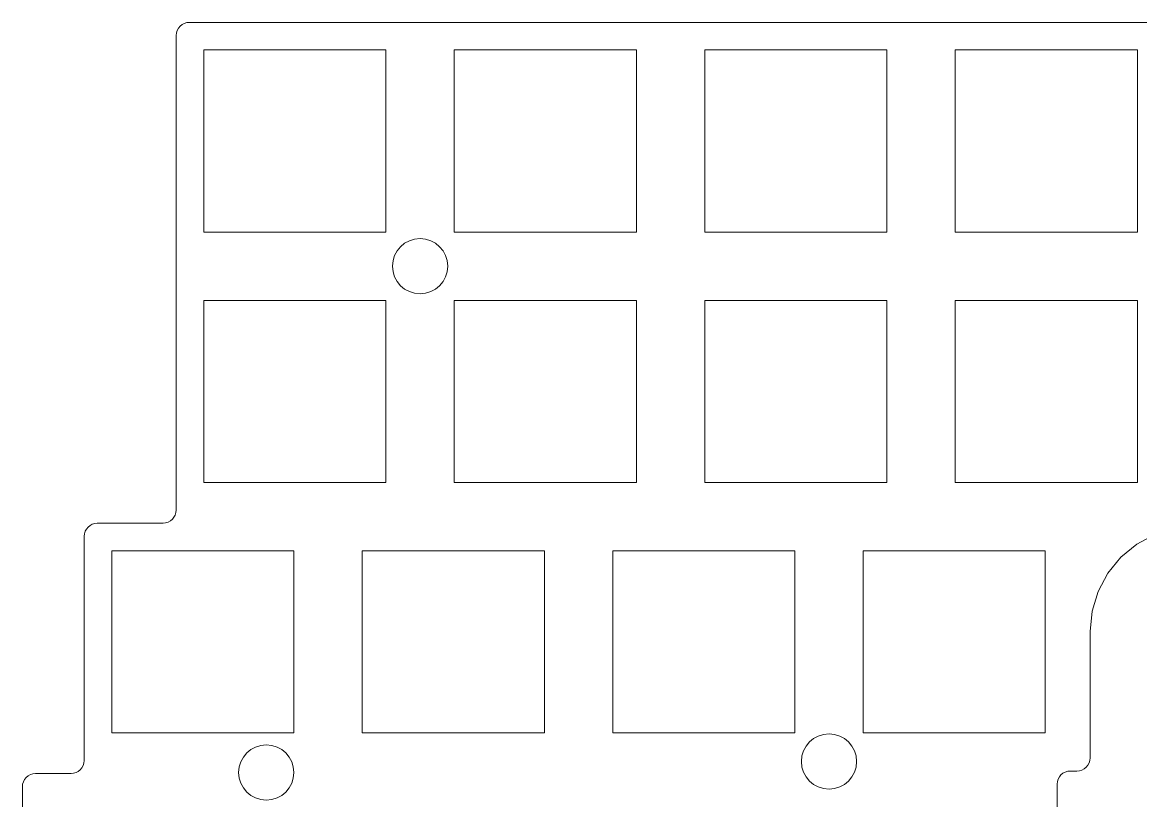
# Model space of a CAD drawing. Header units: millimetres. Extents: x -14 to 204, y 14 to 146.
# Drawn here: x -14.2 to 70.8, y 87.1 to 146.3 of the extents above; entities that cross this region are included whole.
import ezdxf

# ---------------------------------------------------------------- set-up
doc = ezdxf.new("R2010")
doc.units = ezdxf.units.MM
doc.header["$MEASUREMENT"] = 0
doc.layers.add('Layer 1', color=7, linetype='Continuous', lineweight=0)

# ---------------------------------------------------------------- blocks, each defined once
blk = doc.blocks.new('Block_15')
at = {"layer": 'Layer 1', "color": 1, "lineweight": 9, "true_color": 0xff0000}
blk.add_open_spline([(16.075, 125.666), (17.234, 125.666), (18.174, 126.605), (18.174, 127.764), (18.174, 127.764), (18.174, 127.764), (18.174, 127.764), (18.174, 127.764), (18.174, 127.764), (18.174, 127.764), (18.174, 127.764), (18.174, 127.764), (18.174, 127.764), (18.174, 127.764), (18.174, 127.764), (18.174, 127.764), (18.174, 127.764), (18.174, 127.764), (18.174, 127.764), (18.174, 127.764), (18.174, 127.764), (18.174, 127.764), (18.174, 127.764), (18.174, 127.764), (18.174, 127.764), (18.174, 127.764), (18.174, 127.764), (18.174, 127.764), (18.174, 127.764), (18.174, 127.764), (18.174, 127.764), (18.174, 127.764), (18.174, 127.764), (18.174, 127.764), (18.174, 127.764), (18.174, 127.764), (18.174, 127.764), (18.174, 127.764), (18.174, 127.764), (18.174, 127.764), (18.174, 127.764), (18.174, 127.764), (18.174, 127.764), (18.174, 127.764), (18.174, 127.764), (18.174, 127.764), (18.174, 127.764), (18.174, 127.764), (18.174, 127.764), (18.174, 128.923), (17.234, 129.862), (16.075, 129.862), (16.075, 129.862), (16.075, 129.862), (16.075, 129.862), (16.075, 129.862), (16.075, 129.862), (16.075, 129.862), (16.075, 129.862), (16.075, 129.862), (16.075, 129.862), (16.075, 129.862), (16.075, 129.862), (16.075, 129.862), (16.075, 129.862), (16.075, 129.862), (16.075, 129.862), (16.075, 129.862), (16.075, 129.862), (16.075, 129.862), (16.075, 129.862), (16.075, 129.862), (16.075, 129.862), (16.075, 129.862), (16.075, 129.862), (16.075, 129.862), (16.075, 129.862), (16.075, 129.862), (16.075, 129.862), (16.075, 129.862), (16.075, 129.862), (16.075, 129.862), (16.075, 129.862), (16.075, 129.862), (16.075, 129.862), (16.075, 129.862), (16.075, 129.862), (16.075, 129.862), (16.075, 129.862), (16.075, 129.862), (16.075, 129.862), (16.075, 129.862), (16.075, 129.862), (16.075, 129.862), (16.075, 129.862), (16.075, 129.862), (16.075, 129.862), (14.916, 129.862), (13.976, 128.923), (13.976, 127.764), (13.976, 127.764), (13.976, 127.764), (13.976, 127.764), (13.976, 127.764), (13.976, 127.764), (13.976, 127.764), (13.976, 127.764), (13.976, 127.764), (13.976, 127.764), (13.976, 127.764), (13.976, 127.764), (13.976, 127.764), (13.976, 127.764), (13.976, 127.764), (13.976, 127.764), (13.976, 127.764), (13.976, 127.764), (13.976, 127.764), (13.976, 127.764), (13.976, 127.764), (13.976, 127.764), (13.976, 127.764), (13.976, 127.764), (13.976, 127.764), (13.976, 127.764), (13.976, 127.764), (13.976, 127.764), (13.976, 127.764), (13.976, 127.764), (13.976, 127.764), (13.976, 127.764), (13.976, 127.764), (13.976, 127.764), (13.976, 127.764), (13.976, 127.764), (13.976, 127.764), (13.976, 127.764), (13.976, 127.764), (13.976, 127.764), (13.976, 127.764), (13.976, 127.764), (13.976, 127.764), (13.976, 127.764), (13.976, 127.764), (13.976, 127.764), (13.976, 126.605), (14.916, 125.666), (16.075, 125.666), (16.075, 125.666), (16.075, 125.666), (16.075, 125.666), (16.075, 125.666), (16.075, 125.666), (16.075, 125.666), (16.075, 125.666), (16.075, 125.666), (16.075, 125.666), (16.075, 125.666), (16.075, 125.666), (16.075, 125.666), (16.075, 125.666), (16.075, 125.666), (16.075, 125.666), (16.075, 125.666), (16.075, 125.666), (16.075, 125.666), (16.075, 125.666), (16.075, 125.666), (16.075, 125.666), (16.075, 125.666), (16.075, 125.666), (16.075, 125.666), (16.075, 125.666), (16.075, 125.666), (16.075, 125.666), (16.075, 125.666), (16.075, 125.666), (16.075, 125.666), (16.075, 125.666), (16.075, 125.666), (16.075, 125.666), (16.075, 125.666), (16.075, 125.666), (16.075, 125.666), (16.075, 125.666), (16.075, 125.666), (16.075, 125.666), (16.075, 125.666), (16.075, 125.666), (16.075, 125.666), (16.075, 125.666), (16.075, 125.666), (16.075, 125.666), (16.075, 125.666), (16.075, 125.666), (16.075, 125.666), (16.075, 125.666), (16.075, 125.666), (16.075, 125.666), (16.075, 125.666), (16.075, 125.666), (16.075, 125.666), (16.075, 125.666), (16.075, 125.666), (16.075, 125.666), (16.075, 125.666), (16.075, 125.666), (16.075, 125.666), (16.075, 125.666), (16.075, 125.666), (16.075, 125.666), (16.075, 125.666), (16.075, 125.666), (16.075, 125.666), (16.075, 125.666), (16.075, 125.666), (16.075, 125.666), (16.075, 125.666), (16.075, 125.666), (16.075, 125.666), (16.075, 125.666), (16.075, 125.666), (16.075, 125.666), (16.075, 125.666), (16.075, 125.666), (16.075, 125.666), (16.075, 125.666), (16.075, 125.666), (16.075, 125.666), (16.075, 125.666), (16.075, 125.666), (16.075, 125.666), (16.075, 125.666), (16.075, 125.666), (16.075, 125.666), (16.075, 125.666), (16.075, 125.666), (16.075, 125.666), (16.075, 125.666), (16.075, 125.666), (16.075, 125.666), (16.075, 125.666), (16.075, 125.666), (16.075, 125.666)], degree=3, knots=[0, 0, 0, 0, 1, 1, 1, 2, 2, 2, 3, 3, 3, 4, 4, 4, 5, 5, 5, 6, 6, 6, 7, 7, 7, 8, 8, 8, 9, 9, 9, 10, 10, 10, 11, 11, 11, 12, 12, 12, 13, 13, 13, 14, 14, 14, 15, 15, 15, 16, 16, 16, 17, 17, 17, 18, 18, 18, 19, 19, 19, 20, 20, 20, 21, 21, 21, 22, 22, 22, 23, 23, 23, 24, 24, 24, 25, 25, 25, 26, 26, 26, 27, 27, 27, 28, 28, 28, 29, 29, 29, 30, 30, 30, 31, 31, 31, 32, 32, 32, 33, 33, 33, 34, 34, 34, 35, 35, 35, 36, 36, 36, 37, 37, 37, 38, 38, 38, 39, 39, 39, 40, 40, 40, 41, 41, 41, 42, 42, 42, 43, 43, 43, 44, 44, 44, 45, 45, 45, 46, 46, 46, 47, 47, 47, 48, 48, 48, 49, 49, 49, 50, 50, 50, 51, 51, 51, 52, 52, 52, 53, 53, 53, 54, 54, 54, 55, 55, 55, 56, 56, 56, 57, 57, 57, 58, 58, 58, 59, 59, 59, 60, 60, 60, 61, 61, 61, 62, 62, 62, 63, 63, 63, 64, 64, 64, 65, 65, 65, 66, 66, 66, 67, 67, 67, 68, 68, 68, 69, 69, 69, 70, 70, 70, 71, 71, 71, 72, 72, 72, 73, 73, 73, 74, 74, 74, 75, 75, 75, 76, 76, 76, 77, 77, 77, 78, 78, 78, 79, 79, 79, 80, 80, 80, 81, 81, 81, 81], dxfattribs=at)
blk = doc.blocks.new('Block_14')
at = {"layer": 'Layer 1'}
blk.add_blockref('Block_15', (0, 0), dxfattribs=at)
blk = doc.blocks.new('Block_13')
at = {"layer": 'Layer 1'}
blk.add_blockref('Block_14', (0, 0), dxfattribs=at)
blk = doc.blocks.new('Block_12')
at = {"layer": 'Layer 1'}
blk.add_blockref('Block_13', (0, 0), dxfattribs=at)
blk = doc.blocks.new('Block_27')
at = {"layer": 'Layer 1', "color": 1, "lineweight": 9, "true_color": 0xff0000}
blk.add_lwpolyline([(-7.359, 106.128), (-7.359, 92.287), (6.482, 92.287), (6.482, 106.128), (-7.359, 106.128)], dxfattribs=at)
blk = doc.blocks.new('Block_26')
at = {"layer": 'Layer 1'}
blk.add_blockref('Block_27', (0, 0), dxfattribs=at)
blk = doc.blocks.new('Block_25')
at = {"layer": 'Layer 1'}
blk.add_blockref('Block_26', (0, 0), dxfattribs=at)
blk = doc.blocks.new('Block_24')
at = {"layer": 'Layer 1'}
blk.add_blockref('Block_25', (0, 0), dxfattribs=at)
blk = doc.blocks.new('Block_31')
at = {"layer": 'Layer 1', "color": 1, "lineweight": 9, "true_color": 0xff0000}
blk.add_lwpolyline([(-0.364, 144.203), (-0.364, 130.362), (13.477, 130.362), (13.477, 144.203), (-0.364, 144.203)], dxfattribs=at)
blk = doc.blocks.new('Block_30')
at = {"layer": 'Layer 1'}
blk.add_blockref('Block_31', (0, 0), dxfattribs=at)
blk = doc.blocks.new('Block_29')
at = {"layer": 'Layer 1'}
blk.add_blockref('Block_30', (0, 0), dxfattribs=at)
blk = doc.blocks.new('Block_28')
at = {"layer": 'Layer 1'}
blk.add_blockref('Block_29', (0, 0), dxfattribs=at)
blk = doc.blocks.new('Block_35')
at = {"layer": 'Layer 1', "color": 1, "lineweight": 9, "true_color": 0xff0000}
blk.add_lwpolyline([(37.711, 144.203), (37.711, 130.362), (51.552, 130.362), (51.552, 144.203), (37.711, 144.203)], dxfattribs=at)
blk = doc.blocks.new('Block_34')
at = {"layer": 'Layer 1'}
blk.add_blockref('Block_35', (0, 0), dxfattribs=at)
blk = doc.blocks.new('Block_33')
at = {"layer": 'Layer 1'}
blk.add_blockref('Block_34', (0, 0), dxfattribs=at)
blk = doc.blocks.new('Block_32')
at = {"layer": 'Layer 1'}
blk.add_blockref('Block_33', (0, 0), dxfattribs=at)
blk = doc.blocks.new('Block_43')
at = {"layer": 'Layer 1', "color": 1, "lineweight": 9, "true_color": 0xff0000}
blk.add_lwpolyline([(56.748, 144.203), (56.748, 130.362), (70.589, 130.362), (70.589, 144.203), (56.748, 144.203)], dxfattribs=at)
blk = doc.blocks.new('Block_42')
at = {"layer": 'Layer 1'}
blk.add_blockref('Block_43', (0, 0), dxfattribs=at)
blk = doc.blocks.new('Block_41')
at = {"layer": 'Layer 1'}
blk.add_blockref('Block_42', (0, 0), dxfattribs=at)
blk = doc.blocks.new('Block_40')
at = {"layer": 'Layer 1'}
blk.add_blockref('Block_41', (0, 0), dxfattribs=at)
blk = doc.blocks.new('Block_47')
at = {"layer": 'Layer 1', "color": 1, "lineweight": 9, "true_color": 0xff0000}
blk.add_lwpolyline([(18.673, 144.203), (18.673, 130.362), (32.514, 130.362), (32.514, 144.203), (18.673, 144.203)], dxfattribs=at)
blk = doc.blocks.new('Block_46')
at = {"layer": 'Layer 1'}
blk.add_blockref('Block_47', (0, 0), dxfattribs=at)
blk = doc.blocks.new('Block_45')
at = {"layer": 'Layer 1'}
blk.add_blockref('Block_46', (0, 0), dxfattribs=at)
blk = doc.blocks.new('Block_44')
at = {"layer": 'Layer 1'}
blk.add_blockref('Block_45', (0, 0), dxfattribs=at)
blk = doc.blocks.new('Block_51')
at = {"layer": 'Layer 1', "color": 1, "lineweight": 9, "true_color": 0xff0000}
blk.add_lwpolyline([(-0.364, 125.165), (-0.364, 111.325), (13.477, 111.325), (13.477, 125.165), (-0.364, 125.165)], dxfattribs=at)
blk = doc.blocks.new('Block_50')
at = {"layer": 'Layer 1'}
blk.add_blockref('Block_51', (0, 0), dxfattribs=at)
blk = doc.blocks.new('Block_49')
at = {"layer": 'Layer 1'}
blk.add_blockref('Block_50', (0, 0), dxfattribs=at)
blk = doc.blocks.new('Block_48')
at = {"layer": 'Layer 1'}
blk.add_blockref('Block_49', (0, 0), dxfattribs=at)
blk = doc.blocks.new('Block_67')
at = {"layer": 'Layer 1', "color": 1, "lineweight": 9, "true_color": 0xff0000}
blk.add_lwpolyline([(18.673, 125.165), (18.673, 111.325), (32.514, 111.325), (32.514, 125.165), (18.673, 125.165)], dxfattribs=at)
blk = doc.blocks.new('Block_66')
at = {"layer": 'Layer 1'}
blk.add_blockref('Block_67', (0, 0), dxfattribs=at)
blk = doc.blocks.new('Block_65')
at = {"layer": 'Layer 1'}
blk.add_blockref('Block_66', (0, 0), dxfattribs=at)
blk = doc.blocks.new('Block_64')
at = {"layer": 'Layer 1'}
blk.add_blockref('Block_65', (0, 0), dxfattribs=at)
blk = doc.blocks.new('Block_75')
at = {"layer": 'Layer 1', "color": 1, "lineweight": 9, "true_color": 0xff0000}
blk.add_lwpolyline([(49.753, 106.128), (49.753, 92.287), (63.594, 92.287), (63.594, 106.128), (49.753, 106.128)], dxfattribs=at)
blk = doc.blocks.new('Block_74')
at = {"layer": 'Layer 1'}
blk.add_blockref('Block_75', (0, 0), dxfattribs=at)
blk = doc.blocks.new('Block_73')
at = {"layer": 'Layer 1'}
blk.add_blockref('Block_74', (0, 0), dxfattribs=at)
blk = doc.blocks.new('Block_72')
at = {"layer": 'Layer 1'}
blk.add_blockref('Block_73', (0, 0), dxfattribs=at)
blk = doc.blocks.new('Block_79')
at = {"layer": 'Layer 1', "color": 1, "lineweight": 9, "true_color": 0xff0000}
blk.add_lwpolyline([(11.679, 106.128), (11.679, 92.287), (25.519, 92.287), (25.519, 106.128), (11.679, 106.128)], dxfattribs=at)
blk = doc.blocks.new('Block_78')
at = {"layer": 'Layer 1'}
blk.add_blockref('Block_79', (0, 0), dxfattribs=at)
blk = doc.blocks.new('Block_77')
at = {"layer": 'Layer 1'}
blk.add_blockref('Block_78', (0, 0), dxfattribs=at)
blk = doc.blocks.new('Block_76')
at = {"layer": 'Layer 1'}
blk.add_blockref('Block_77', (0, 0), dxfattribs=at)
blk = doc.blocks.new('Block_115')
at = {"layer": 'Layer 1', "color": 1, "lineweight": 9, "true_color": 0xff0000}
blk.add_lwpolyline([(30.716, 106.128), (30.716, 92.287), (44.556, 92.287), (44.556, 106.128), (30.716, 106.128)], dxfattribs=at)
blk = doc.blocks.new('Block_114')
at = {"layer": 'Layer 1'}
blk.add_blockref('Block_115', (0, 0), dxfattribs=at)
blk = doc.blocks.new('Block_113')
at = {"layer": 'Layer 1'}
blk.add_blockref('Block_114', (0, 0), dxfattribs=at)
blk = doc.blocks.new('Block_112')
at = {"layer": 'Layer 1'}
blk.add_blockref('Block_113', (0, 0), dxfattribs=at)
blk = doc.blocks.new('Block_119')
at = {"layer": 'Layer 1', "color": 1, "lineweight": 9, "true_color": 0xff0000}
blk.add_lwpolyline([(56.748, 125.165), (56.748, 111.325), (70.589, 111.325), (70.589, 125.165), (56.748, 125.165)], dxfattribs=at)
blk = doc.blocks.new('Block_118')
at = {"layer": 'Layer 1'}
blk.add_blockref('Block_119', (0, 0), dxfattribs=at)
blk = doc.blocks.new('Block_117')
at = {"layer": 'Layer 1'}
blk.add_blockref('Block_118', (0, 0), dxfattribs=at)
blk = doc.blocks.new('Block_116')
at = {"layer": 'Layer 1'}
blk.add_blockref('Block_117', (0, 0), dxfattribs=at)
blk = doc.blocks.new('Block_123')
at = {"layer": 'Layer 1', "color": 1, "lineweight": 9, "true_color": 0xff0000}
blk.add_lwpolyline([(37.711, 125.165), (37.711, 111.325), (51.552, 111.325), (51.552, 125.165), (37.711, 125.165)], dxfattribs=at)
blk = doc.blocks.new('Block_122')
at = {"layer": 'Layer 1'}
blk.add_blockref('Block_123', (0, 0), dxfattribs=at)
blk = doc.blocks.new('Block_121')
at = {"layer": 'Layer 1'}
blk.add_blockref('Block_122', (0, 0), dxfattribs=at)
blk = doc.blocks.new('Block_120')
at = {"layer": 'Layer 1'}
blk.add_blockref('Block_121', (0, 0), dxfattribs=at)
blk = doc.blocks.new('Block_127')
at = {"layer": 'Layer 1', "color": 1, "lineweight": 9, "true_color": 0xff0000}
blk.add_open_spline([(4.383, 87.172), (5.542, 87.172), (6.482, 88.112), (6.482, 89.271), (6.482, 89.271), (6.482, 89.271), (6.482, 89.271), (6.482, 89.271), (6.482, 89.271), (6.482, 89.271), (6.482, 89.271), (6.482, 89.271), (6.482, 89.271), (6.482, 89.271), (6.482, 89.271), (6.482, 89.271), (6.482, 89.271), (6.482, 89.271), (6.482, 89.271), (6.482, 89.271), (6.482, 89.271), (6.482, 89.271), (6.482, 89.271), (6.482, 89.271), (6.482, 89.271), (6.482, 89.271), (6.482, 89.271), (6.482, 89.271), (6.482, 89.271), (6.482, 89.271), (6.482, 89.271), (6.482, 89.271), (6.482, 89.271), (6.482, 89.271), (6.482, 89.271), (6.482, 89.271), (6.482, 89.271), (6.482, 89.271), (6.482, 89.271), (6.482, 89.271), (6.482, 89.271), (6.482, 89.271), (6.482, 89.271), (6.482, 89.271), (6.482, 89.271), (6.482, 89.271), (6.482, 89.271), (6.482, 89.271), (6.482, 89.271), (6.482, 90.43), (5.542, 91.369), (4.383, 91.369), (4.383, 91.369), (4.383, 91.369), (4.383, 91.369), (4.383, 91.369), (4.383, 91.369), (4.383, 91.369), (4.383, 91.369), (4.383, 91.369), (4.383, 91.369), (4.383, 91.369), (4.383, 91.369), (4.383, 91.369), (4.383, 91.369), (4.383, 91.369), (4.383, 91.369), (4.383, 91.369), (4.383, 91.369), (4.383, 91.369), (4.383, 91.369), (4.383, 91.369), (4.383, 91.369), (4.383, 91.369), (4.383, 91.369), (4.383, 91.369), (4.383, 91.369), (4.383, 91.369), (4.383, 91.369), (4.383, 91.369), (4.383, 91.369), (4.383, 91.369), (4.383, 91.369), (4.383, 91.369), (4.383, 91.369), (4.383, 91.369), (4.383, 91.369), (4.383, 91.369), (4.383, 91.369), (4.383, 91.369), (4.383, 91.369), (4.383, 91.369), (4.383, 91.369), (4.383, 91.369), (4.383, 91.369), (4.383, 91.369), (4.383, 91.369), (3.224, 91.369), (2.284, 90.43), (2.284, 89.271), (2.284, 89.271), (2.284, 89.271), (2.284, 89.271), (2.284, 89.271), (2.284, 89.271), (2.284, 89.271), (2.284, 89.271), (2.284, 89.271), (2.284, 89.271), (2.284, 89.271), (2.284, 89.271), (2.284, 89.271), (2.284, 89.271), (2.284, 89.271), (2.284, 89.271), (2.284, 89.271), (2.284, 89.271), (2.284, 89.271), (2.284, 89.271), (2.284, 89.271), (2.284, 89.271), (2.284, 89.271), (2.284, 89.271), (2.284, 89.271), (2.284, 89.271), (2.284, 89.271), (2.284, 89.271), (2.284, 89.271), (2.284, 89.271), (2.284, 89.271), (2.284, 89.271), (2.284, 89.271), (2.284, 89.271), (2.284, 89.271), (2.284, 89.271), (2.284, 89.271), (2.284, 89.271), (2.284, 89.271), (2.284, 89.271), (2.284, 89.271), (2.284, 89.271), (2.284, 89.271), (2.284, 89.271), (2.284, 89.271), (2.284, 89.271), (2.284, 88.112), (3.224, 87.172), (4.383, 87.172), (4.383, 87.172), (4.383, 87.172), (4.383, 87.172), (4.383, 87.172), (4.383, 87.172), (4.383, 87.172), (4.383, 87.172), (4.383, 87.172), (4.383, 87.172), (4.383, 87.172), (4.383, 87.172), (4.383, 87.172), (4.383, 87.172), (4.383, 87.172), (4.383, 87.172), (4.383, 87.172), (4.383, 87.172), (4.383, 87.172), (4.383, 87.172), (4.383, 87.172), (4.383, 87.172), (4.383, 87.172), (4.383, 87.172), (4.383, 87.172), (4.383, 87.172), (4.383, 87.172), (4.383, 87.172), (4.383, 87.172), (4.383, 87.172), (4.383, 87.172), (4.383, 87.172), (4.383, 87.172), (4.383, 87.172), (4.383, 87.172), (4.383, 87.172), (4.383, 87.172), (4.383, 87.172), (4.383, 87.172), (4.383, 87.172), (4.383, 87.172), (4.383, 87.172), (4.383, 87.172), (4.383, 87.172), (4.383, 87.172), (4.383, 87.172), (4.383, 87.172), (4.383, 87.172), (4.383, 87.172), (4.383, 87.172), (4.383, 87.172), (4.383, 87.172), (4.383, 87.172), (4.383, 87.172), (4.383, 87.172), (4.383, 87.172), (4.383, 87.172), (4.383, 87.172), (4.383, 87.172), (4.383, 87.172), (4.383, 87.172), (4.383, 87.172), (4.383, 87.172), (4.383, 87.172), (4.383, 87.172), (4.383, 87.172), (4.383, 87.172), (4.383, 87.172), (4.383, 87.172), (4.383, 87.172), (4.383, 87.172), (4.383, 87.172), (4.383, 87.172), (4.383, 87.172), (4.383, 87.172), (4.383, 87.172), (4.383, 87.172), (4.383, 87.172), (4.383, 87.172), (4.383, 87.172), (4.383, 87.172), (4.383, 87.172), (4.383, 87.172), (4.383, 87.172), (4.383, 87.172), (4.383, 87.172), (4.383, 87.172), (4.383, 87.172), (4.383, 87.172), (4.383, 87.172), (4.383, 87.172), (4.383, 87.172), (4.383, 87.172), (4.383, 87.172), (4.383, 87.172), (4.383, 87.172), (4.383, 87.172)], degree=3, knots=[0, 0, 0, 0, 1, 1, 1, 2, 2, 2, 3, 3, 3, 4, 4, 4, 5, 5, 5, 6, 6, 6, 7, 7, 7, 8, 8, 8, 9, 9, 9, 10, 10, 10, 11, 11, 11, 12, 12, 12, 13, 13, 13, 14, 14, 14, 15, 15, 15, 16, 16, 16, 17, 17, 17, 18, 18, 18, 19, 19, 19, 20, 20, 20, 21, 21, 21, 22, 22, 22, 23, 23, 23, 24, 24, 24, 25, 25, 25, 26, 26, 26, 27, 27, 27, 28, 28, 28, 29, 29, 29, 30, 30, 30, 31, 31, 31, 32, 32, 32, 33, 33, 33, 34, 34, 34, 35, 35, 35, 36, 36, 36, 37, 37, 37, 38, 38, 38, 39, 39, 39, 40, 40, 40, 41, 41, 41, 42, 42, 42, 43, 43, 43, 44, 44, 44, 45, 45, 45, 46, 46, 46, 47, 47, 47, 48, 48, 48, 49, 49, 49, 50, 50, 50, 51, 51, 51, 52, 52, 52, 53, 53, 53, 54, 54, 54, 55, 55, 55, 56, 56, 56, 57, 57, 57, 58, 58, 58, 59, 59, 59, 60, 60, 60, 61, 61, 61, 62, 62, 62, 63, 63, 63, 64, 64, 64, 65, 65, 65, 66, 66, 66, 67, 67, 67, 68, 68, 68, 69, 69, 69, 70, 70, 70, 71, 71, 71, 72, 72, 72, 73, 73, 73, 74, 74, 74, 75, 75, 75, 76, 76, 76, 77, 77, 77, 78, 78, 78, 79, 79, 79, 80, 80, 80, 81, 81, 81, 81], dxfattribs=at)
blk = doc.blocks.new('Block_126')
at = {"layer": 'Layer 1'}
blk.add_blockref('Block_127', (0, 0), dxfattribs=at)
blk = doc.blocks.new('Block_125')
at = {"layer": 'Layer 1'}
blk.add_blockref('Block_126', (0, 0), dxfattribs=at)
blk = doc.blocks.new('Block_124')
at = {"layer": 'Layer 1'}
blk.add_blockref('Block_125', (0, 0), dxfattribs=at)
blk = doc.blocks.new('Block_131')
at = {"layer": 'Layer 1', "color": 1, "lineweight": 9, "true_color": 0xff0000}
blk.add_open_spline([(47.155, 88.008), (48.314, 88.008), (49.253, 88.948), (49.253, 90.107), (49.253, 90.107), (49.253, 90.107), (49.253, 90.107), (49.253, 90.107), (49.253, 90.107), (49.253, 90.107), (49.253, 90.107), (49.253, 90.107), (49.253, 90.107), (49.253, 90.107), (49.253, 90.107), (49.253, 90.107), (49.253, 90.107), (49.253, 90.107), (49.253, 90.107), (49.253, 90.107), (49.253, 90.107), (49.253, 90.107), (49.253, 90.107), (49.253, 90.107), (49.253, 90.107), (49.253, 90.107), (49.253, 90.107), (49.253, 90.107), (49.253, 90.107), (49.253, 90.107), (49.253, 90.107), (49.253, 90.107), (49.253, 90.107), (49.253, 90.107), (49.253, 90.107), (49.253, 90.107), (49.253, 90.107), (49.253, 90.107), (49.253, 90.107), (49.253, 90.107), (49.253, 90.107), (49.253, 90.107), (49.253, 90.107), (49.253, 90.107), (49.253, 90.107), (49.253, 90.107), (49.253, 90.107), (49.253, 90.107), (49.253, 90.107), (49.253, 91.266), (48.314, 92.205), (47.155, 92.205), (47.155, 92.205), (47.155, 92.205), (47.155, 92.205), (47.155, 92.205), (47.155, 92.205), (47.155, 92.205), (47.155, 92.205), (47.155, 92.205), (47.155, 92.205), (47.155, 92.205), (47.155, 92.205), (47.155, 92.205), (47.155, 92.205), (47.155, 92.205), (47.155, 92.205), (47.155, 92.205), (47.155, 92.205), (47.155, 92.205), (47.155, 92.205), (47.155, 92.205), (47.155, 92.205), (47.155, 92.205), (47.155, 92.205), (47.155, 92.205), (47.155, 92.205), (47.155, 92.205), (47.155, 92.205), (47.155, 92.205), (47.155, 92.205), (47.155, 92.205), (47.155, 92.205), (47.155, 92.205), (47.155, 92.205), (47.155, 92.205), (47.155, 92.205), (47.155, 92.205), (47.155, 92.205), (47.155, 92.205), (47.155, 92.205), (47.155, 92.205), (47.155, 92.205), (47.155, 92.205), (47.155, 92.205), (47.155, 92.205), (47.155, 92.205), (45.996, 92.205), (45.056, 91.266), (45.056, 90.107), (45.056, 90.107), (45.056, 90.107), (45.056, 90.107), (45.056, 90.107), (45.056, 90.107), (45.056, 90.107), (45.056, 90.107), (45.056, 90.107), (45.056, 90.107), (45.056, 90.107), (45.056, 90.107), (45.056, 90.107), (45.056, 90.107), (45.056, 90.107), (45.056, 90.107), (45.056, 90.107), (45.056, 90.107), (45.056, 90.107), (45.056, 90.107), (45.056, 90.107), (45.056, 90.107), (45.056, 90.107), (45.056, 90.107), (45.056, 90.107), (45.056, 90.107), (45.056, 90.107), (45.056, 90.107), (45.056, 90.107), (45.056, 90.107), (45.056, 90.107), (45.056, 90.107), (45.056, 90.107), (45.056, 90.107), (45.056, 90.107), (45.056, 90.107), (45.056, 90.107), (45.056, 90.107), (45.056, 90.107), (45.056, 90.107), (45.056, 90.107), (45.056, 90.107), (45.056, 90.107), (45.056, 90.107), (45.056, 90.107), (45.056, 90.107), (45.056, 88.948), (45.996, 88.008), (47.155, 88.008), (47.155, 88.008), (47.155, 88.008), (47.155, 88.008), (47.155, 88.008), (47.155, 88.008), (47.155, 88.008), (47.155, 88.008), (47.155, 88.008), (47.155, 88.008), (47.155, 88.008), (47.155, 88.008), (47.155, 88.008), (47.155, 88.008), (47.155, 88.008), (47.155, 88.008), (47.155, 88.008), (47.155, 88.008), (47.155, 88.008), (47.155, 88.008), (47.155, 88.008), (47.155, 88.008), (47.155, 88.008), (47.155, 88.008), (47.155, 88.008), (47.155, 88.008), (47.155, 88.008), (47.155, 88.008), (47.155, 88.008), (47.155, 88.008), (47.155, 88.008), (47.155, 88.008), (47.155, 88.008), (47.155, 88.008), (47.155, 88.008), (47.155, 88.008), (47.155, 88.008), (47.155, 88.008), (47.155, 88.008), (47.155, 88.008), (47.155, 88.008), (47.155, 88.008), (47.155, 88.008), (47.155, 88.008), (47.155, 88.008), (47.155, 88.008), (47.155, 88.008), (47.155, 88.008), (47.155, 88.008), (47.155, 88.008), (47.155, 88.008), (47.155, 88.008), (47.155, 88.008), (47.155, 88.008), (47.155, 88.008), (47.155, 88.008), (47.155, 88.008), (47.155, 88.008), (47.155, 88.008), (47.155, 88.008), (47.155, 88.008), (47.155, 88.008), (47.155, 88.008), (47.155, 88.008), (47.155, 88.008), (47.155, 88.008), (47.155, 88.008), (47.155, 88.008), (47.155, 88.008), (47.155, 88.008), (47.155, 88.008), (47.155, 88.008), (47.155, 88.008), (47.155, 88.008), (47.155, 88.008), (47.155, 88.008), (47.155, 88.008), (47.155, 88.008), (47.155, 88.008), (47.155, 88.008), (47.155, 88.008), (47.155, 88.008), (47.155, 88.008), (47.155, 88.008), (47.155, 88.008), (47.155, 88.008), (47.155, 88.008), (47.155, 88.008), (47.155, 88.008), (47.155, 88.008), (47.155, 88.008), (47.155, 88.008), (47.155, 88.008), (47.155, 88.008), (47.155, 88.008), (47.155, 88.008), (47.155, 88.008)], degree=3, knots=[0, 0, 0, 0, 1, 1, 1, 2, 2, 2, 3, 3, 3, 4, 4, 4, 5, 5, 5, 6, 6, 6, 7, 7, 7, 8, 8, 8, 9, 9, 9, 10, 10, 10, 11, 11, 11, 12, 12, 12, 13, 13, 13, 14, 14, 14, 15, 15, 15, 16, 16, 16, 17, 17, 17, 18, 18, 18, 19, 19, 19, 20, 20, 20, 21, 21, 21, 22, 22, 22, 23, 23, 23, 24, 24, 24, 25, 25, 25, 26, 26, 26, 27, 27, 27, 28, 28, 28, 29, 29, 29, 30, 30, 30, 31, 31, 31, 32, 32, 32, 33, 33, 33, 34, 34, 34, 35, 35, 35, 36, 36, 36, 37, 37, 37, 38, 38, 38, 39, 39, 39, 40, 40, 40, 41, 41, 41, 42, 42, 42, 43, 43, 43, 44, 44, 44, 45, 45, 45, 46, 46, 46, 47, 47, 47, 48, 48, 48, 49, 49, 49, 50, 50, 50, 51, 51, 51, 52, 52, 52, 53, 53, 53, 54, 54, 54, 55, 55, 55, 56, 56, 56, 57, 57, 57, 58, 58, 58, 59, 59, 59, 60, 60, 60, 61, 61, 61, 62, 62, 62, 63, 63, 63, 64, 64, 64, 65, 65, 65, 66, 66, 66, 67, 67, 67, 68, 68, 68, 69, 69, 69, 70, 70, 70, 71, 71, 71, 72, 72, 72, 73, 73, 73, 74, 74, 74, 75, 75, 75, 76, 76, 76, 77, 77, 77, 78, 78, 78, 79, 79, 79, 80, 80, 80, 81, 81, 81, 81], dxfattribs=at)
blk = doc.blocks.new('Block_130')
at = {"layer": 'Layer 1'}
blk.add_blockref('Block_131', (0, 0), dxfattribs=at)
blk = doc.blocks.new('Block_129')
at = {"layer": 'Layer 1'}
blk.add_blockref('Block_130', (0, 0), dxfattribs=at)
blk = doc.blocks.new('Block_128')
at = {"layer": 'Layer 1'}
blk.add_blockref('Block_129', (0, 0), dxfattribs=at)
blk = doc.blocks.new('Block_174')
at = {"layer": 'Layer 1', "color": 5, "lineweight": 9, "true_color": 0x0000ff}
blk.add_line((-14.155, 72.15), (-14.155, 88.19), dxfattribs=at)
blk = doc.blocks.new('Block_173')
at = {"layer": 'Layer 1'}
blk.add_blockref('Block_174', (0, 0), dxfattribs=at)
blk = doc.blocks.new('Block_172')
at = {"layer": 'Layer 1'}
blk.add_blockref('Block_173', (0, 0), dxfattribs=at)
blk = doc.blocks.new('Block_177')
at = {"layer": 'Layer 1', "color": 5, "lineweight": 9, "true_color": 0x0000ff}
blk.add_lwpolyline([(-14.155, 88.19), (-14.136, 88.385), (-14.078, 88.572), (-13.986, 88.745), (-13.862, 88.897), (-13.71, 89.021), (-13.538, 89.113), (-13.35, 89.17), (-13.156, 89.189)], dxfattribs=at)
blk = doc.blocks.new('Block_176')
at = {"layer": 'Layer 1'}
blk.add_blockref('Block_177', (0, 0), dxfattribs=at)
blk = doc.blocks.new('Block_175')
at = {"layer": 'Layer 1'}
blk.add_blockref('Block_176', (0, 0), dxfattribs=at)
blk = doc.blocks.new('Block_180')
at = {"layer": 'Layer 1', "color": 5, "lineweight": 9, "true_color": 0x0000ff}
blk.add_line((-13.156, 89.189), (-10.458, 89.189), dxfattribs=at)
blk = doc.blocks.new('Block_179')
at = {"layer": 'Layer 1'}
blk.add_blockref('Block_180', (0, 0), dxfattribs=at)
blk = doc.blocks.new('Block_178')
at = {"layer": 'Layer 1'}
blk.add_blockref('Block_179', (0, 0), dxfattribs=at)
blk = doc.blocks.new('Block_183')
at = {"layer": 'Layer 1', "color": 5, "lineweight": 9, "true_color": 0x0000ff}
blk.add_lwpolyline([(-10.458, 89.189), (-10.263, 89.208), (-10.075, 89.265), (-9.902, 89.358), (-9.75, 89.482), (-9.626, 89.633), (-9.534, 89.806), (-9.477, 89.993), (-9.457, 90.188)], dxfattribs=at)
blk = doc.blocks.new('Block_182')
at = {"layer": 'Layer 1'}
blk.add_blockref('Block_183', (0, 0), dxfattribs=at)
blk = doc.blocks.new('Block_181')
at = {"layer": 'Layer 1'}
blk.add_blockref('Block_182', (0, 0), dxfattribs=at)
blk = doc.blocks.new('Block_186')
at = {"layer": 'Layer 1', "color": 5, "lineweight": 9, "true_color": 0x0000ff}
blk.add_line((-9.457, 90.188), (-9.457, 107.227), dxfattribs=at)
blk = doc.blocks.new('Block_185')
at = {"layer": 'Layer 1'}
blk.add_blockref('Block_186', (0, 0), dxfattribs=at)
blk = doc.blocks.new('Block_184')
at = {"layer": 'Layer 1'}
blk.add_blockref('Block_185', (0, 0), dxfattribs=at)
blk = doc.blocks.new('Block_189')
at = {"layer": 'Layer 1', "color": 5, "lineweight": 9, "true_color": 0x0000ff}
blk.add_lwpolyline([(-9.457, 107.227), (-9.439, 107.422), (-9.382, 107.61), (-9.289, 107.783), (-9.165, 107.933), (-9.013, 108.057), (-8.841, 108.15), (-8.653, 108.207), (-8.458, 108.226)], dxfattribs=at)
blk = doc.blocks.new('Block_188')
at = {"layer": 'Layer 1'}
blk.add_blockref('Block_189', (0, 0), dxfattribs=at)
blk = doc.blocks.new('Block_187')
at = {"layer": 'Layer 1'}
blk.add_blockref('Block_188', (0, 0), dxfattribs=at)
blk = doc.blocks.new('Block_192')
at = {"layer": 'Layer 1', "color": 5, "lineweight": 9, "true_color": 0x0000ff}
blk.add_line((-8.458, 108.226), (-3.462, 108.226), dxfattribs=at)
blk = doc.blocks.new('Block_191')
at = {"layer": 'Layer 1'}
blk.add_blockref('Block_192', (0, 0), dxfattribs=at)
blk = doc.blocks.new('Block_190')
at = {"layer": 'Layer 1'}
blk.add_blockref('Block_191', (0, 0), dxfattribs=at)
blk = doc.blocks.new('Block_195')
at = {"layer": 'Layer 1', "color": 5, "lineweight": 9, "true_color": 0x0000ff}
blk.add_lwpolyline([(-3.462, 108.226), (-3.267, 108.246), (-3.08, 108.302), (-2.906, 108.395), (-2.755, 108.519), (-2.631, 108.671), (-2.539, 108.844), (-2.482, 109.031), (-2.463, 109.226)], dxfattribs=at)
blk = doc.blocks.new('Block_194')
at = {"layer": 'Layer 1'}
blk.add_blockref('Block_195', (0, 0), dxfattribs=at)
blk = doc.blocks.new('Block_193')
at = {"layer": 'Layer 1'}
blk.add_blockref('Block_194', (0, 0), dxfattribs=at)
blk = doc.blocks.new('Block_198')
at = {"layer": 'Layer 1', "color": 5, "lineweight": 9, "true_color": 0x0000ff}
blk.add_lwpolyline([(-2.463, 109.226), (-2.463, 127.264), (-2.463, 145.302)], dxfattribs=at)
blk = doc.blocks.new('Block_197')
at = {"layer": 'Layer 1'}
blk.add_blockref('Block_198', (0, 0), dxfattribs=at)
blk = doc.blocks.new('Block_196')
at = {"layer": 'Layer 1'}
blk.add_blockref('Block_197', (0, 0), dxfattribs=at)
blk = doc.blocks.new('Block_201')
at = {"layer": 'Layer 1', "color": 5, "lineweight": 9, "true_color": 0x0000ff}
blk.add_lwpolyline([(-2.463, 145.302), (-2.443, 145.497), (-2.386, 145.684), (-2.294, 145.858), (-2.17, 146.009), (-2.018, 146.134), (-1.846, 146.226), (-1.658, 146.282), (-1.464, 146.302)], dxfattribs=at)
blk = doc.blocks.new('Block_200')
at = {"layer": 'Layer 1'}
blk.add_blockref('Block_201', (0, 0), dxfattribs=at)
blk = doc.blocks.new('Block_199')
at = {"layer": 'Layer 1'}
blk.add_blockref('Block_200', (0, 0), dxfattribs=at)
blk = doc.blocks.new('Block_204')
at = {"layer": 'Layer 1', "color": 5, "lineweight": 9, "true_color": 0x0000ff}
blk.add_line((-1.464, 146.302), (90.726, 146.302), dxfattribs=at)
blk = doc.blocks.new('Block_203')
at = {"layer": 'Layer 1'}
blk.add_blockref('Block_204', (0, 0), dxfattribs=at)
blk = doc.blocks.new('Block_202')
at = {"layer": 'Layer 1'}
blk.add_blockref('Block_203', (0, 0), dxfattribs=at)
blk = doc.blocks.new('Block_219')
at = {"layer": 'Layer 1', "color": 5, "lineweight": 9, "true_color": 0x0000ff}
blk.add_lwpolyline([(74.987, 107.977), (73.427, 107.823), (71.927, 107.369), (70.545, 106.63), (69.333, 105.636), (68.34, 104.424), (67.6, 103.042), (67.146, 101.542), (66.992, 99.982)], dxfattribs=at)
blk = doc.blocks.new('Block_218')
at = {"layer": 'Layer 1'}
blk.add_blockref('Block_219', (0, 0), dxfattribs=at)
blk = doc.blocks.new('Block_217')
at = {"layer": 'Layer 1'}
blk.add_blockref('Block_218', (0, 0), dxfattribs=at)
blk = doc.blocks.new('Block_222')
at = {"layer": 'Layer 1', "color": 5, "lineweight": 9, "true_color": 0x0000ff}
blk.add_line((66.992, 99.982), (66.992, 90.38), dxfattribs=at)
blk = doc.blocks.new('Block_221')
at = {"layer": 'Layer 1'}
blk.add_blockref('Block_222', (0, 0), dxfattribs=at)
blk = doc.blocks.new('Block_220')
at = {"layer": 'Layer 1'}
blk.add_blockref('Block_221', (0, 0), dxfattribs=at)
blk = doc.blocks.new('Block_225')
at = {"layer": 'Layer 1', "color": 5, "lineweight": 9, "true_color": 0x0000ff}
blk.add_lwpolyline([(66.992, 90.38), (66.973, 90.185), (66.915, 89.998), (66.823, 89.825), (66.699, 89.673), (66.548, 89.549), (66.375, 89.456), (66.188, 89.4), (65.993, 89.38)], dxfattribs=at)
blk = doc.blocks.new('Block_224')
at = {"layer": 'Layer 1'}
blk.add_blockref('Block_225', (0, 0), dxfattribs=at)
blk = doc.blocks.new('Block_223')
at = {"layer": 'Layer 1'}
blk.add_blockref('Block_224', (0, 0), dxfattribs=at)
blk = doc.blocks.new('Block_228')
at = {"layer": 'Layer 1', "color": 5, "lineweight": 9, "true_color": 0x0000ff}
blk.add_line((65.993, 89.38), (65.493, 89.38), dxfattribs=at)
blk = doc.blocks.new('Block_227')
at = {"layer": 'Layer 1'}
blk.add_blockref('Block_228', (0, 0), dxfattribs=at)
blk = doc.blocks.new('Block_226')
at = {"layer": 'Layer 1'}
blk.add_blockref('Block_227', (0, 0), dxfattribs=at)
blk = doc.blocks.new('Block_231')
at = {"layer": 'Layer 1', "color": 5, "lineweight": 9, "true_color": 0x0000ff}
blk.add_lwpolyline([(65.493, 89.38), (65.298, 89.361), (65.11, 89.305), (64.938, 89.212), (64.786, 89.088), (64.662, 88.937), (64.57, 88.764), (64.513, 88.576), (64.493, 88.381)], dxfattribs=at)
blk = doc.blocks.new('Block_230')
at = {"layer": 'Layer 1'}
blk.add_blockref('Block_231', (0, 0), dxfattribs=at)
blk = doc.blocks.new('Block_229')
at = {"layer": 'Layer 1'}
blk.add_blockref('Block_230', (0, 0), dxfattribs=at)
blk = doc.blocks.new('Block_234')
at = {"layer": 'Layer 1', "color": 5, "lineweight": 9, "true_color": 0x0000ff}
blk.add_line((64.493, 88.381), (64.493, 81.506), dxfattribs=at)
blk = doc.blocks.new('Block_233')
at = {"layer": 'Layer 1'}
blk.add_blockref('Block_234', (0, 0), dxfattribs=at)
blk = doc.blocks.new('Block_232')
at = {"layer": 'Layer 1'}
blk.add_blockref('Block_233', (0, 0), dxfattribs=at)
blk = doc.blocks.new('Block_132')
at = {"layer": 'Layer 1'}
for name in ['Block_199', 'Block_202', 'Block_196', 'Block_193', 'Block_187', 'Block_190', 'Block_217', 'Block_184', 'Block_220', 'Block_181', 'Block_223', 'Block_229', 'Block_226', 'Block_175', 'Block_178', 'Block_172', 'Block_232']:
    blk.add_blockref(name, (0, 0), dxfattribs=at)

msp = doc.modelspace()

# ---------------------------------------------------------------- block references
at = {"layer": 'Layer 1'}
for name in ['Block_132', 'Block_28', 'Block_44', 'Block_32', 'Block_40', 'Block_12', 'Block_48', 'Block_64', 'Block_120', 'Block_116', 'Block_24', 'Block_76', 'Block_112', 'Block_72', 'Block_128', 'Block_124']:
    msp.add_blockref(name, (0, 0), dxfattribs=at)

doc.saveas('drawing.dxf')
